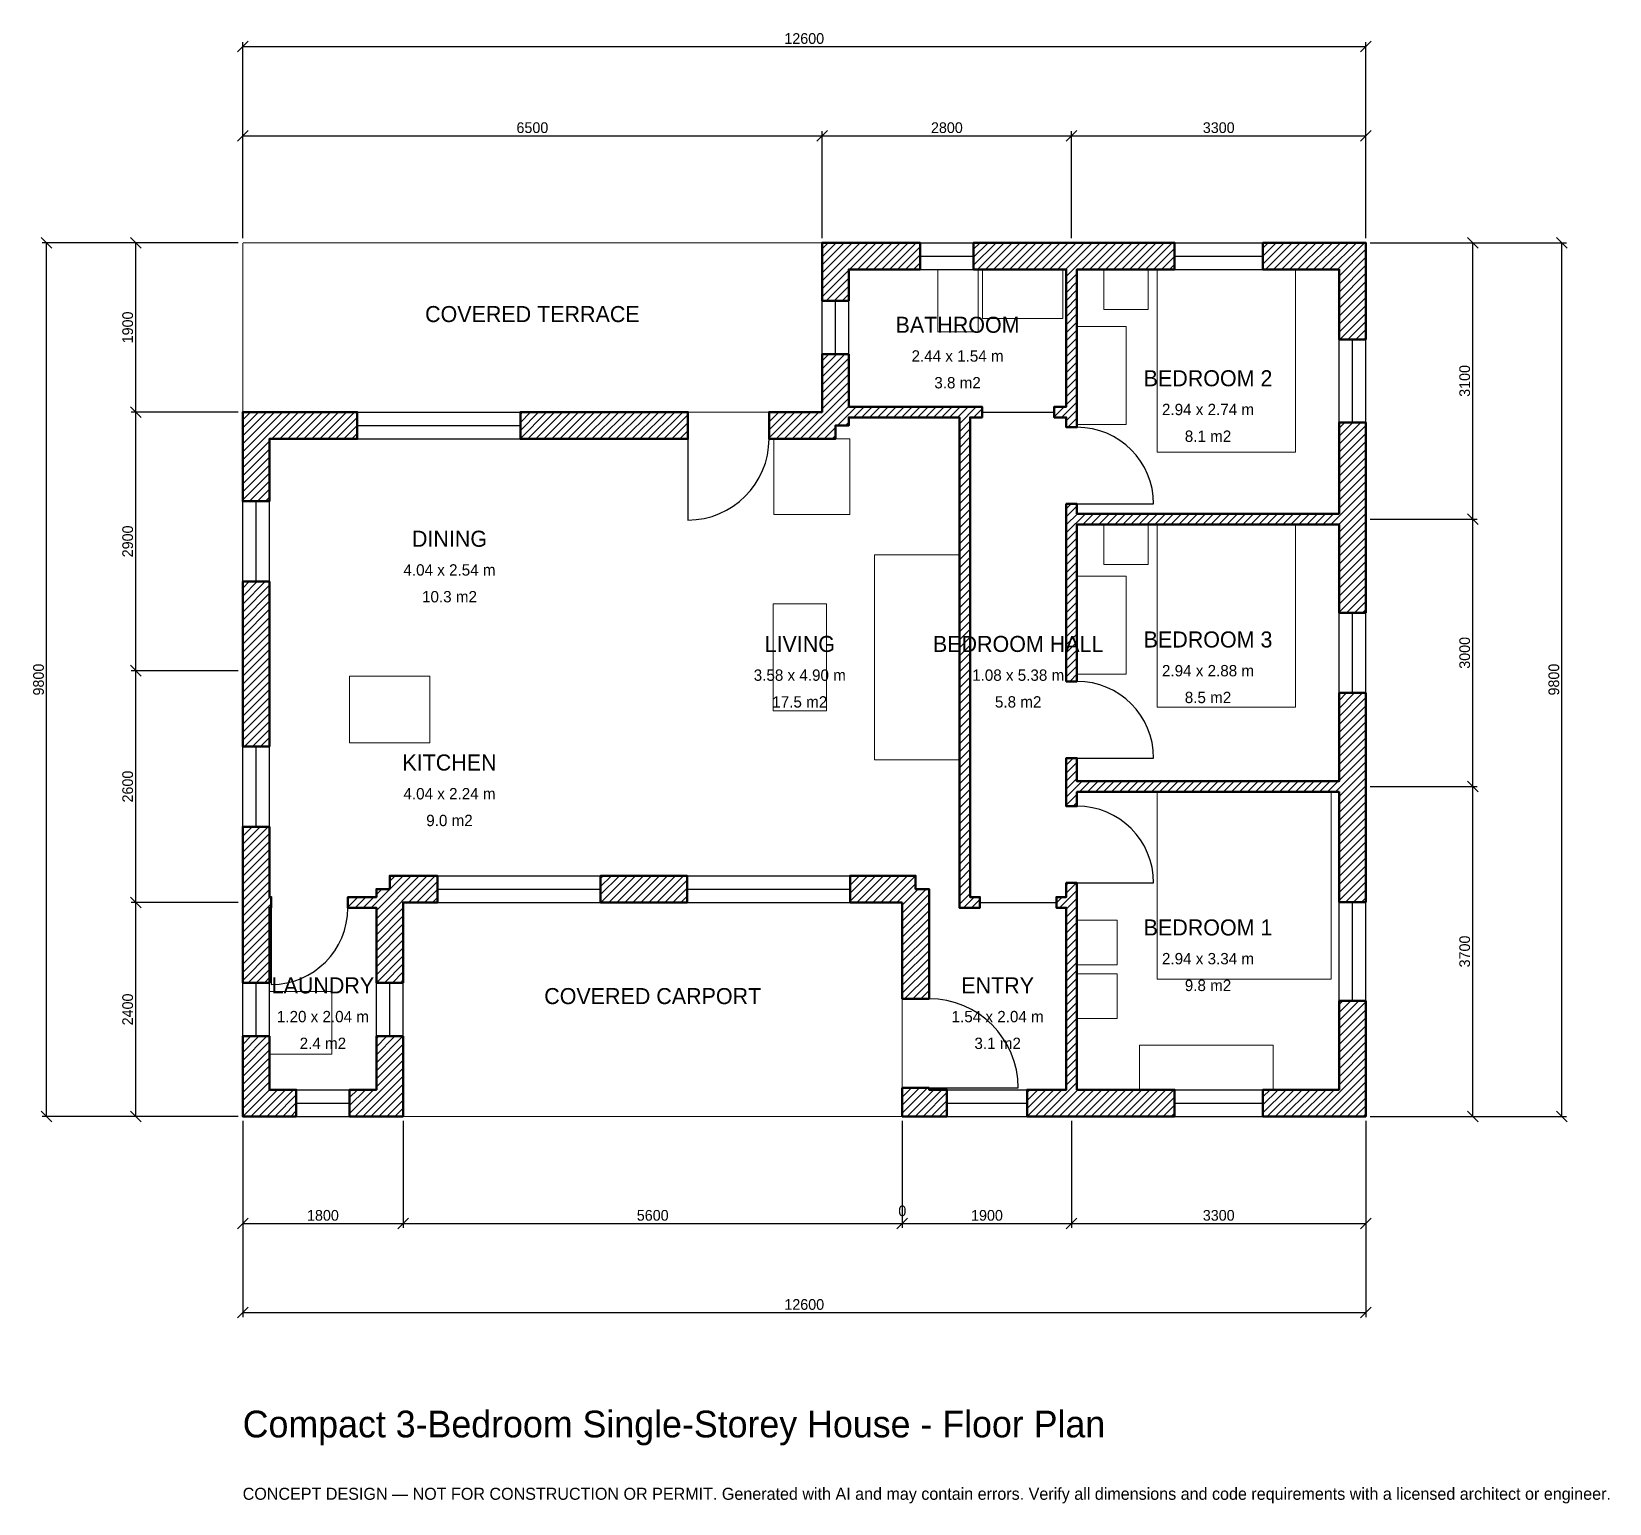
# Model space of a CAD drawing. Header units: millimetres. Extents: x -2369 to 15333, y -4341 to 12169.
import ezdxf
from ezdxf.enums import TextEntityAlignment as Align

# ---------------------------------------------------------------- set-up
doc = ezdxf.new("R2010")
doc.units = ezdxf.units.MM
doc.linetypes.add('DASHED', pattern=[1.524, 1.27, -0.254])
for name, color, linetype, lineweight in [('A-ANNO-DIMS', 1, 'Continuous', 13), ('A-ANNO-TEXT', 7, 'Continuous', 18), ('A-AREA-IDEN', 7, 'Continuous', 18), ('A-DOOR', 2, 'Continuous', 25), ('A-FLOR-FIXT', 9, 'Continuous', 13), ('A-FURN', 9, 'Continuous', 13), ('A-GLAZ', 4, 'Continuous', 25), ('A-SITE-PAVE', 8, 'Continuous', 13), ('A-WALL', 7, 'Continuous', 50), ('A-WALL-PATT', 8, 'Continuous', 13)]:
    doc.layers.add(name, color=color, linetype=linetype, lineweight=lineweight)
doc.dimstyles.new('PLAN', dxfattribs={"dimtxt": 120, "dimasz": 80, "dimexe": 50, "dimexo": 50, "dimgap": 30, "dimtad": 1, "dimdec": 0, "dimtsz": 60, "dimcen": 2.5, "dimclrd": 1, "dimclre": 1, "dimazin": 3, "dimtfac": 1, "dimtmove": 0, "dimatfit": 3})

msp = doc.modelspace()

# ---------------------------------------------------------------- hatches: boundary and pattern name
at = {"layer": 'A-WALL-PATT'}
h = msp.add_hatch(dxfattribs=at)
h.set_pattern_fill('ANSI31', color=8, scale=20)
h.paths.add_polyline_path([(1200, 0), (1200, 300), (1500, 300), (1500, 900), (1800, 900), (1800, 300), (1800.001, 300), (1800.001, 0), (1800, 0), (1800, -0.001), (1500, -0.001), (1500, 0), (1200, 0)])
h.paths.add_polyline_path([(300, 0), (300, -0.001), (0, -0.001), (0, 0), (-0.001, 0), (-0.001, 300), (0, 300), (0, 900), (300, 900), (300, 300), (600, 300), (600, 0), (300, 0)])
h.paths.add_polyline_path([(0, 2250), (0, 2340), (-0.001, 2340), (-0.001, 2460), (0, 2460), (0, 2550), (0, 3250), (300, 3250), (300, 2550), (300, 2460), (320, 2460), (320, 2340), (300, 2340), (300, 2250), (300, 1500), (0, 1500), (0, 2250)])
h.paths.add_polyline_path([(0, 4850), (0, 5150), (0, 6000), (300, 6000), (300, 5150), (300, 4850), (300, 4150), (0, 4150), (0, 4850)])
h.paths.add_polyline_path([(0, 7600), (-0.001, 7600), (-0.001, 7900), (0, 7900), (0, 7900.001), (300, 7900.001), (300, 7900), (1285, 7900), (1285, 7600), (300, 7600), (300, 6900), (0, 6900), (0, 7600)])
h.paths.add_polyline_path([(4250, 7900), (4550, 7900), (4995, 7900), (4995, 7600), (4550, 7600), (4250, 7600), (3115, 7600), (3115, 7900), (4250, 7900)])
h.paths.add_polyline_path([(6440, 7900), (6440, 7900.001), (6499.999, 7900.001), (6499.999, 7960), (6500, 7960), (6500, 8550), (6800, 8550), (6800, 7960), (8040, 7960), (8040, 7960), (8160, 7960), (8295, 7960), (8295, 7840), (8160, 7840), (8160, 2460), (8270, 2460), (8270, 2340), (8160, 2340), (8040, 2340), (8040, 2340), (8040, 2460), (8040, 2460), (8040, 7840), (8040, 7840), (6800, 7840), (6800, 7750), (6650, 7750), (6650, 7600), (5905, 7600), (5905, 7900), (6440, 7900)])
h.paths.add_polyline_path([(6500, 9500), (6499.999, 9500), (6499.999, 9800), (6500, 9800), (6500, 9800.001), (6800, 9800.001), (6800, 9800), (7600, 9800), (7600, 9500), (6800, 9500), (6800, 9150), (6500, 9150), (6500, 9500)])
h.paths.add_polyline_path([(9150, 9800), (9240, 9800), (9240, 9800.001), (9360, 9800.001), (9360, 9800), (9450, 9800), (10455, 9800), (10455, 9500), (9450, 9500), (9360, 9500), (9360, 7840), (9360, 7840), (9360, 7730), (9240, 7730), (9240, 7840), (9105, 7840), (9105, 7960), (9240, 7960), (9240, 7960), (9240, 9500), (9150, 9500), (8200, 9500), (8200, 9800), (9150, 9800)])
h.paths.add_polyline_path([(12300, 9800), (12300, 9800.001), (12600, 9800.001), (12600, 9800), (12600.001, 9800), (12600.001, 9500), (12600, 9500), (12600, 8715), (12300, 8715), (12300, 9500), (11445, 9500), (11445, 9800), (12300, 9800)])
h.paths.add_polyline_path([(12600, 6850), (12600, 6760), (12600.001, 6760), (12600.001, 6640), (12600, 6640), (12600, 6550), (12600, 5650), (12300, 5650), (12300, 6550), (12300, 6640), (9360, 6640), (9360, 4880), (9240, 4880), (9240, 6640), (9240, 6760), (9240, 6870), (9360, 6870), (9360, 6760), (12300, 6760), (12300, 6850), (12300, 7785), (12600, 7785), (12600, 6850)])
h.paths.add_polyline_path([(12600, 3850), (12600, 3760), (12600.001, 3760), (12600.001, 3640), (12600, 3640), (12600, 3550), (12600, 2405), (12300, 2405), (12300, 3550), (12300, 3640), (9360, 3640), (9360, 3480), (9240, 3480), (9240, 3640), (9240, 3760), (9240, 4020), (9360, 4020), (9360, 3760), (12300, 3760), (12300, 3850), (12300, 4750), (12600, 4750), (12600, 3850)])
h.paths.add_polyline_path([(12600, 300), (12600.001, 300), (12600.001, 0), (12600, 0), (12600, -0.001), (12300, -0.001), (12300, 0), (11445, 0), (11445, 300), (12300, 300), (12300, 1295), (12600, 1295), (12600, 300)])
h.paths.add_polyline_path([(9450, 0), (9360, 0), (9360, -0.001), (9240, -0.001), (9240, 0), (9150, 0), (8800, 0), (8800, 300), (9150, 300), (9240, 300), (9240, 2340), (9240, 2340), (9130, 2340), (9130, 2460), (9240, 2460), (9240, 2620), (9360, 2620), (9360, 2460), (9360, 2460), (9360, 300), (9450, 300), (10455, 300), (10455, 0), (9450, 0)])
h.paths.add_polyline_path([(7700, 0), (7700, -0.001), (7400, -0.001), (7400, 0), (7399.999, 0), (7399.999, 300), (7400, 300), (7400, 320), (7700, 320), (7700, 300), (7900, 300), (7900, 0), (7700, 0)])
h.paths.add_polyline_path([(7400, 2400), (6815, 2400), (6815, 2700), (7550, 2700), (7550, 2550), (7700, 2550), (7700, 1320), (7400, 1320), (7400, 2400)])
h.paths.add_polyline_path([(4550, 2400), (4250, 2400), (4015, 2400), (4015, 2700), (4250, 2700), (4550, 2700), (4985, 2700), (4985, 2400), (4550, 2400)])
h.paths.add_polyline_path([(1860, 2400), (1860, 2399.999), (1800.001, 2399.999), (1800.001, 2340), (1800, 2340), (1800, 1500), (1500, 1500), (1500, 2340), (1180, 2340), (1180, 2460), (1500, 2460), (1500, 2550), (1650, 2550), (1650, 2700), (2185, 2700), (2185, 2400), (1860, 2400)])

# ---------------------------------------------------------------- linework, layer by layer
at = {"layer": 'A-DOOR'}
for p, q in [((8295, 7900), (9105, 7900)), ((4995, 7600), (4995, 6690)), ((9360, 6870), (10220, 6870)), ((9360, 4020), (10220, 4020)), ((9360, 2620), (10220, 2620)), ((320, 2340), (320, 1480)), ((8270, 2400), (9130, 2400)), ((7700, 320), (8700, 320))]:
    msp.add_line(p, q, dxfattribs=at)
for centre, radius, start, end in [((9360, 6870), 860, 0, 90), ((4995, 7600), 910, 270, 360), ((9360, 4020), 860, 0, 90), ((9360, 2620), 860, 0, 90), ((320, 2340), 860, 270, 360), ((7700, 320), 1000, 0, 90)]:
    msp.add_arc(centre, radius, start, end, dxfattribs=at)
at = {"layer": 'A-FLOR-FIXT'}
for points in [[(7800, 8800), (8250, 8800), (8250, 9500), (7800, 9500)], [(8300, 8950), (9200, 8950), (9200, 9500), (8300, 9500)]]:
    msp.add_lwpolyline(points, close=True, dxfattribs=at)
at = {"layer": 'A-FURN'}
for points in [[(9660, 9050), (10160, 9050), (10160, 9500), (9660, 9500)], [(10260, 7450), (11810, 7450), (11810, 9500), (10260, 9500)], [(9360, 7760), (9910, 7760), (9910, 8860), (9360, 8860)], [(5960, 6750), (6810, 6750), (6810, 7600), (5960, 7600)], [(9660, 6190), (10160, 6190), (10160, 6640), (9660, 6640)], [(10260, 4590), (11810, 4590), (11810, 6640), (10260, 6640)], [(7090, 4000), (8040, 4000), (8040, 6300), (7090, 6300)], [(9360, 4960), (9910, 4960), (9910, 6060), (9360, 6060)], [(5950, 4550), (6550, 4550), (6550, 5750), (5950, 5750)], [(1200, 4190), (2100, 4190), (2100, 4940), (1200, 4940)], [(10260, 1540), (12210, 1540), (12210, 3640), (10260, 3640)], [(9360, 1700), (9810, 1700), (9810, 2200), (9360, 2200)], [(9360, 1100), (9810, 1100), (9810, 1600), (9360, 1600)], [(300, 700), (1000, 700), (1000, 1400), (300, 1400)], [(10060, 300), (11560, 300), (11560, 800), (10060, 800)]]:
    msp.add_lwpolyline(points, close=True, dxfattribs=at)
at = {"layer": 'A-GLAZ'}
for p, q in [((7600, 9800), (8200, 9800)), ((10455, 9800), (11445, 9800)), ((7600, 9650), (8200, 9650)), ((10455, 9650), (11445, 9650)), ((7600, 9500), (8200, 9500)), ((10455, 9500), (11445, 9500)), ((6500, 8550), (6500, 9150)), ((6650, 8550), (6650, 9150)), ((6800, 8550), (6800, 9150)), ((12300, 7785), (12300, 8715)), ((12450, 7785), (12450, 8715)), ((12600, 7785), (12600, 8715)), ((1285, 7900), (3115, 7900)), ((1285, 7750), (3115, 7750)), ((1285, 7600), (3115, 7600)), ((0, 6000), (0, 6900)), ((150, 6000), (150, 6900)), ((300, 6000), (300, 6900)), ((12300, 4750), (12300, 5650)), ((12450, 4750), (12450, 5650)), ((12600, 4750), (12600, 5650)), ((0, 3250), (0, 4150)), ((150, 3250), (150, 4150)), ((300, 3250), (300, 4150)), ((2185, 2700), (4015, 2700)), ((4985, 2700), (6815, 2700)), ((2185, 2550), (4015, 2550)), ((4985, 2550), (6815, 2550)), ((2185, 2400), (4015, 2400)), ((4985, 2400), (6815, 2400)), ((12300, 1295), (12300, 2405)), ((12450, 1295), (12450, 2405)), ((12600, 1295), (12600, 2405)), ((0, 900), (0, 1500)), ((150, 900), (150, 1500)), ((300, 900), (300, 1500)), ((1500, 900), (1500, 1500)), ((1650, 900), (1650, 1500)), ((1800, 900), (1800, 1500)), ((600, 300), (1200, 300)), ((7900, 300), (8800, 300)), ((10455, 300), (11445, 300)), ((600, 150), (1200, 150)), ((600, 0), (1200, 0)), ((7900, 150), (8800, 150)), ((7900, 0), (8800, 0)), ((10455, 150), (11445, 150)), ((10455, 0), (11445, 0))]:
    msp.add_line(p, q, dxfattribs=at)
at = {"layer": 'A-SITE-PAVE', "linetype": 'DASHED'}
for points in [[(0, 7900), (6500, 7900), (6500, 9800), (0, 9800)], [(1800, 0), (7400, 0), (7400, 2400), (1800, 2400)]]:
    msp.add_lwpolyline(points, close=True, dxfattribs=at)
at = {"layer": 'A-WALL'}
for points in [[(6500, 9500), (6499.999, 9500), (6499.999, 9800), (6500, 9800), (6500, 9800.001), (6800, 9800.001), (6800, 9800), (7600, 9800), (7600, 9500), (6800, 9500), (6800, 9150), (6500, 9150), (6500, 9500)], [(9150, 9800), (9240, 9800), (9240, 9800.001), (9360, 9800.001), (9360, 9800), (9450, 9800), (10455, 9800), (10455, 9500), (9450, 9500), (9360, 9500), (9360, 7840), (9360, 7840), (9360, 7730), (9240, 7730), (9240, 7840), (9105, 7840), (9105, 7960), (9240, 7960), (9240, 7960), (9240, 9500), (9150, 9500), (8200, 9500), (8200, 9800), (9150, 9800)], [(12300, 9800), (12300, 9800.001), (12600, 9800.001), (12600, 9800), (12600.001, 9800), (12600.001, 9500), (12600, 9500), (12600, 8715), (12300, 8715), (12300, 9500), (11445, 9500), (11445, 9800), (12300, 9800)], [(6440, 7900), (6440, 7900.001), (6499.999, 7900.001), (6499.999, 7960), (6500, 7960), (6500, 8550), (6800, 8550), (6800, 7960), (8040, 7960), (8040, 7960), (8160, 7960), (8295, 7960), (8295, 7840), (8160, 7840), (8160, 2460), (8270, 2460), (8270, 2340), (8160, 2340), (8040, 2340), (8040, 2340), (8040, 2460), (8040, 2460), (8040, 7840), (8040, 7840), (6800, 7840), (6800, 7750), (6650, 7750), (6650, 7600), (5905, 7600), (5905, 7900), (6440, 7900)], [(0, 7600), (-0.001, 7600), (-0.001, 7900), (0, 7900), (0, 7900.001), (300, 7900.001), (300, 7900), (1285, 7900), (1285, 7600), (300, 7600), (300, 6900), (0, 6900), (0, 7600)], [(4250, 7900), (4550, 7900), (4995, 7900), (4995, 7600), (4550, 7600), (4250, 7600), (3115, 7600), (3115, 7900), (4250, 7900)], [(12600, 6850), (12600, 6760), (12600.001, 6760), (12600.001, 6640), (12600, 6640), (12600, 6550), (12600, 5650), (12300, 5650), (12300, 6550), (12300, 6640), (9360, 6640), (9360, 4880), (9240, 4880), (9240, 6640), (9240, 6760), (9240, 6870), (9360, 6870), (9360, 6760), (12300, 6760), (12300, 6850), (12300, 7785), (12600, 7785), (12600, 6850)], [(0, 4850), (0, 5150), (0, 6000), (300, 6000), (300, 5150), (300, 4850), (300, 4150), (0, 4150), (0, 4850)], [(12600, 3850), (12600, 3760), (12600.001, 3760), (12600.001, 3640), (12600, 3640), (12600, 3550), (12600, 2405), (12300, 2405), (12300, 3550), (12300, 3640), (9360, 3640), (9360, 3480), (9240, 3480), (9240, 3640), (9240, 3760), (9240, 4020), (9360, 4020), (9360, 3760), (12300, 3760), (12300, 3850), (12300, 4750), (12600, 4750), (12600, 3850)], [(0, 2250), (0, 2340), (-0.001, 2340), (-0.001, 2460), (0, 2460), (0, 2550), (0, 3250), (300, 3250), (300, 2550), (300, 2460), (320, 2460), (320, 2340), (300, 2340), (300, 2250), (300, 1500), (0, 1500), (0, 2250)], [(1860, 2400), (1860, 2399.999), (1800.001, 2399.999), (1800.001, 2340), (1800, 2340), (1800, 1500), (1500, 1500), (1500, 2340), (1180, 2340), (1180, 2460), (1500, 2460), (1500, 2550), (1650, 2550), (1650, 2700), (2185, 2700), (2185, 2400), (1860, 2400)], [(4550, 2400), (4250, 2400), (4015, 2400), (4015, 2700), (4250, 2700), (4550, 2700), (4985, 2700), (4985, 2400), (4550, 2400)], [(7400, 2400), (6815, 2400), (6815, 2700), (7550, 2700), (7550, 2550), (7700, 2550), (7700, 1320), (7400, 1320), (7400, 2400)], [(9450, 0), (9360, 0), (9360, -0.001), (9240, -0.001), (9240, 0), (9150, 0), (8800, 0), (8800, 300), (9150, 300), (9240, 300), (9240, 2340), (9240, 2340), (9130, 2340), (9130, 2460), (9240, 2460), (9240, 2620), (9360, 2620), (9360, 2460), (9360, 2460), (9360, 300), (9450, 300), (10455, 300), (10455, 0), (9450, 0)], [(12600, 300), (12600.001, 300), (12600.001, 0), (12600, 0), (12600, -0.001), (12300, -0.001), (12300, 0), (11445, 0), (11445, 300), (12300, 300), (12300, 1295), (12600, 1295), (12600, 300)], [(300, 0), (300, -0.001), (0, -0.001), (0, 0), (-0.001, 0), (-0.001, 300), (0, 300), (0, 900), (300, 900), (300, 300), (600, 300), (600, 0), (300, 0)], [(1200, 0), (1200, 300), (1500, 300), (1500, 900), (1800, 900), (1800, 300), (1800.001, 300), (1800.001, 0), (1800, 0), (1800, -0.001), (1500, -0.001), (1500, 0), (1200, 0)], [(7700, 0), (7700, -0.001), (7400, -0.001), (7400, 0), (7399.999, 0), (7399.999, 300), (7400, 300), (7400, 320), (7700, 320), (7700, 300), (7900, 300), (7900, 0), (7700, 0)]]:
    msp.add_lwpolyline(points, close=True, dxfattribs=at)

# ---------------------------------------------------------------- texts
at = {"layer": 'A-ANNO-TEXT'}
for s, height, p in [('Compact 3-Bedroom Single-Storey House - Floor Plan', 300, (0, -3600)), ('CONCEPT DESIGN — NOT FOR CONSTRUCTION OR PERMIT. Generated with AI and may contain errors. Verify all dimensions and code requirements with a licensed architect or engineer.', 135, (0, -4300))]:
    msp.add_text(s, height=height, dxfattribs=at).set_placement(p)
at = {"layer": 'A-AREA-IDEN'}
for s, height, p in [('COVERED TERRACE', 180, (3250, 9000)), ('BATHROOM', 180, (8020, 8880)), ('2.44 x 1.54 m', 127.5, (8020, 8530)), ('BEDROOM 2', 180, (10830, 8280)), ('3.8 m2', 127.5, (8020, 8230)), ('2.94 x 2.74 m', 127.5, (10830, 7930)), ('8.1 m2', 127.5, (10830, 7630)), ('DINING', 180, (2320, 6480)), ('4.04 x 2.54 m', 127.5, (2320, 6130)), ('10.3 m2', 127.5, (2320, 5830)), ('LIVING', 180, (6250, 5300)), ('BEDROOM HALL', 180, (8700, 5300)), ('BEDROOM 3', 180, (10830, 5350)), ('3.58 x 4.90 m', 127.5, (6250, 4950)), ('1.08 x 5.38 m', 127.5, (8700, 4950)), ('2.94 x 2.88 m', 127.5, (10830, 5000)), ('17.5 m2', 127.5, (6250, 4650)), ('5.8 m2', 127.5, (8700, 4650)), ('8.5 m2', 127.5, (10830, 4700)), ('KITCHEN', 180, (2320, 3970)), ('4.04 x 2.24 m', 127.5, (2320, 3620)), ('9.0 m2', 127.5, (2320, 3320)), ('BEDROOM 1', 180, (10830, 2120)), ('2.94 x 3.34 m', 127.5, (10830, 1770)), ('LAUNDRY', 180, (900, 1470)), ('COVERED CARPORT', 180, (4600, 1350)), ('ENTRY', 180, (8470, 1470)), ('9.8 m2', 127.5, (10830, 1470)), ('1.20 x 2.04 m', 127.5, (900, 1120)), ('1.54 x 2.04 m', 127.5, (8470, 1120)), ('2.4 m2', 127.5, (900, 820)), ('3.1 m2', 127.5, (8470, 820))]:
    msp.add_text(s, height=height, dxfattribs=at).set_placement(p, align=Align.MIDDLE_CENTER)

# ---------------------------------------------------------------- dimensions: what is measured, and where the dimension line sits
at = {"layer": 'A-ANNO-DIMS'}
for base, p1, p2, text in [((0, 12000), (0, 9800), (12600, 9800), '12600'), ((0, 11000), (0, 9800), (6500, 9800), '6500'), ((6500, 11000), (6500, 9800), (9300, 9800), '2800'), ((9300, 11000), (9300, 9800), (12600, 9800), '3300'), ((0, -1200), (0, 0), (1800, 0), '1800'), ((0, -2200), (0, 0), (12600, 0), '12600'), ((1800, -1200), (1800, 0), (7400, 0), '5600'), ((7400, -1200), (7400, 0), (7400, 0), '0'), ((7400, -1200), (7400, 0), (9300, 0), '1900'), ((9300, -1200), (9300, 0), (12600, 0), '3300')]:
    msp.add_linear_dim(base=base, p1=p1, p2=p2, text=text, dimstyle='PLAN', dxfattribs=at).render()
for base, p1, p2, text in [((-2200, 0), (0, 0), (0, 9800), '9800'), ((-1200, 7900), (0, 7900), (0, 9800), '1900'), ((13800, 6700), (12600, 6700), (12600, 9800), '3100'), ((14800, 0), (12600, 0), (12600, 9800), '9800'), ((-1200, 5000), (0, 5000), (0, 7900), '2900'), ((13800, 3700), (12600, 3700), (12600, 6700), '3000'), ((-1200, 2400), (0, 2400), (0, 5000), '2600'), ((13800, 0), (12600, 0), (12600, 3700), '3700'), ((-1200, 0), (0, 0), (0, 2400), '2400')]:
    msp.add_linear_dim(base=base, p1=p1, p2=p2, angle=90, text=text, dimstyle='PLAN', dxfattribs=at).render()

doc.saveas('drawing.dxf')
